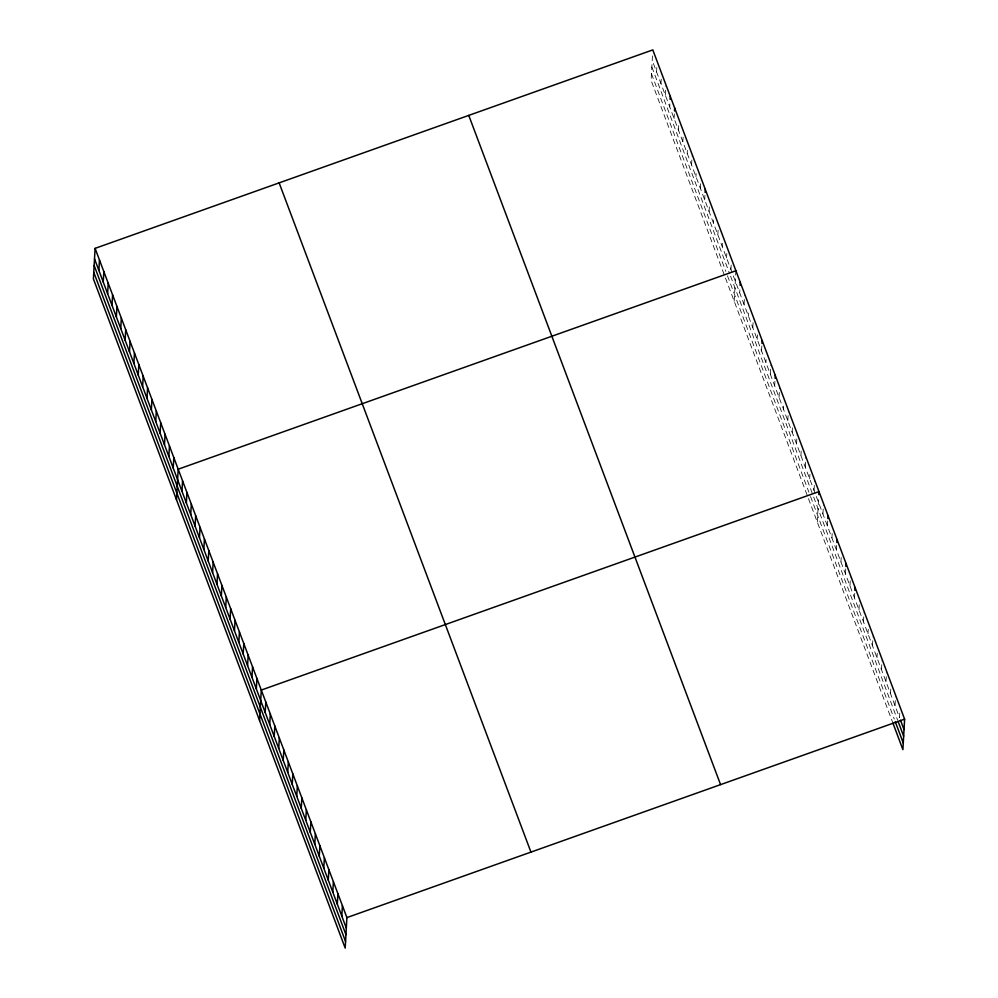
<?xml version="1.0" encoding="UTF-8"?>
<svg xmlns="http://www.w3.org/2000/svg" width="998" height="998" viewBox="0 0 998 998"><rect width="100%" height="100%" fill="white"/><g stroke="black" fill="none" stroke-linecap="round" stroke-linejoin="round"><path stroke-width="0.75" stroke-dasharray="4.99 3.74" d="M652.467 55.876L651.095 80.401L892.399 721.691M656.584 71.981L656.834 67.502M660.963 83.607L661.212 79.116M665.342 95.222L665.841 86.265M669.708 106.848L669.883 103.867M674.087 118.475L674.336 113.997M678.453 130.102L678.702 125.611M682.832 141.716L683.081 137.237M687.198 153.343L687.373 150.361M691.577 164.969L692.076 156M695.955 176.596L696.117 173.602M700.322 188.21L700.571 183.732M704.7 199.837L704.95 195.358M709.067 211.464L709.329 206.985M713.445 223.09L713.607 220.096M717.824 234.705L718.073 230.226M722.19 246.331L722.365 243.35M726.569 257.958L726.818 253.48M730.935 269.585L731.185 265.094M734.191 301.246L735.813 272.242M739.693 292.826L739.855 289.844M744.059 304.452L744.558 295.483M748.438 316.079L748.6 313.085M752.804 327.693L753.315 318.736M757.183 339.32L757.432 334.841M761.561 350.947L761.973 343.474M765.928 362.573L766.102 359.579M770.306 374.188L770.805 365.231M774.673 385.814L774.922 381.336M779.051 397.441L779.638 386.987M783.418 409.068L783.592 406.074M787.796 420.682L788.295 411.725M792.175 432.309L792.424 427.83M796.541 443.935L797.04 434.966M800.92 455.562L801.169 451.071M805.286 467.176L805.873 456.722M809.665 478.803L809.914 474.324M814.044 490.43L814.543 481.46M817.287 522.091L818.659 497.565M822.913 514.032L823.425 505.063M827.429 526.008L827.841 518.536M831.933 537.984L832.182 533.493M836.436 549.948L836.686 545.469M840.94 561.924L841.189 557.445M845.456 573.9L845.867 566.44M849.959 585.876L850.458 576.919M854.463 597.852L854.712 593.373M858.966 609.828L859.465 600.871M863.47 621.804L863.981 612.847M867.986 633.78L868.235 629.301M872.489 645.756L872.988 636.799M876.993 657.732L877.242 653.253M881.496 669.708L881.995 660.751M885.999 681.684L886.511 672.727M890.515 693.66L890.765 689.181M895.019 705.636L895.518 696.679M899.772 713.133L899.522 717.612L652.218 60.354M651.844 66.966L729.476 273.29M730.573 276.197L812.572 494.135M813.669 497.041L897.651 720.232M651.469 73.79L725.82 271.381M727.455 275.747L808.916 492.226M810.551 496.592L894.27 719.071"/><path stroke-width="1.5" d="M95.097 248.365L93.388 278.866L345.196 948.1L346.905 917.599L95.097 248.365L652.804 49.9L904.612 719.134L902.903 749.635L892.898 723.014M98.877 270.446L99.463 259.991M103.256 282.072L103.842 271.618M107.622 293.699L108.208 283.245M112.001 305.313L112.587 294.859M116.379 316.94L116.953 306.486M120.746 328.567L121.332 318.113M125.124 340.193L125.711 329.739M129.49 351.807L130.077 341.353M133.869 363.434L134.456 352.98M138.248 375.061L138.822 364.607M142.614 386.688L143.201 376.234M146.993 398.302L147.579 387.848M151.359 409.929L151.946 399.474M155.738 421.555L156.324 411.101M160.117 433.182L160.69 422.728M164.483 444.796L165.069 434.342M168.862 456.423L169.448 445.969M173.228 468.05L173.814 457.595M176.484 499.711L178.193 469.21L735.9 270.745M181.973 491.29L182.559 480.836M186.352 502.917L186.938 492.463M190.73 514.544L191.317 504.09M195.097 526.171L195.683 515.704M199.475 537.785L200.062 527.331M203.842 549.411L204.428 538.957M208.22 561.038L208.807 550.584M212.599 572.665L213.173 562.198M216.965 584.279L217.552 573.825M221.344 595.906L221.93 585.452M225.71 607.533L226.297 597.078M230.089 619.159L230.675 608.693M234.468 630.773L235.041 620.319M238.834 642.4L239.42 631.946M243.213 654.027L243.799 643.573M247.579 665.654L248.165 655.187M251.958 677.268L252.544 666.814M256.336 688.894L256.91 678.44M259.58 720.556L261.289 690.067L818.996 491.59L818.834 494.584M265.206 712.497L265.792 702.043M269.722 724.473L270.296 714.019M274.225 736.449L274.812 725.995M278.729 748.425L279.315 737.971M283.232 760.401L283.819 749.947M287.736 772.377L288.322 761.923M292.252 784.353L292.826 773.899M296.755 796.329L297.342 785.875M301.259 808.305L301.845 797.851M305.762 820.281L306.349 809.815M310.266 832.257L310.852 821.791M314.782 844.233L315.368 833.767M319.285 856.209L319.871 845.743M323.789 868.185L324.375 857.719M328.292 880.161L328.878 869.695M332.808 892.137L333.382 881.671M337.312 904.113L337.898 893.647M341.815 916.089L342.401 905.623M670.132 99.376L670.294 96.394M674.498 111.003L674.673 108.021M705.112 192.364L705.287 189.383M740.104 285.353L740.266 282.372M761.973 343.474L762.135 340.493M775.097 378.342L775.259 375.36M827.841 518.536L828.016 515.542M836.86 542.488L837.023 539.494M845.867 566.44L846.03 563.446M854.874 590.392L855.049 587.398M346.905 917.599L904.612 719.134M900.52 720.282L904.026 729.588M898.15 721.566L903.664 736.2M895.268 721.729L903.277 743.023M468.761 115.394L720.568 784.628M279.141 182.871L530.948 852.105M94.511 258.819L346.318 928.065M94.136 265.443L345.957 934.677M93.75 272.254L345.57 941.488"/></g></svg>
